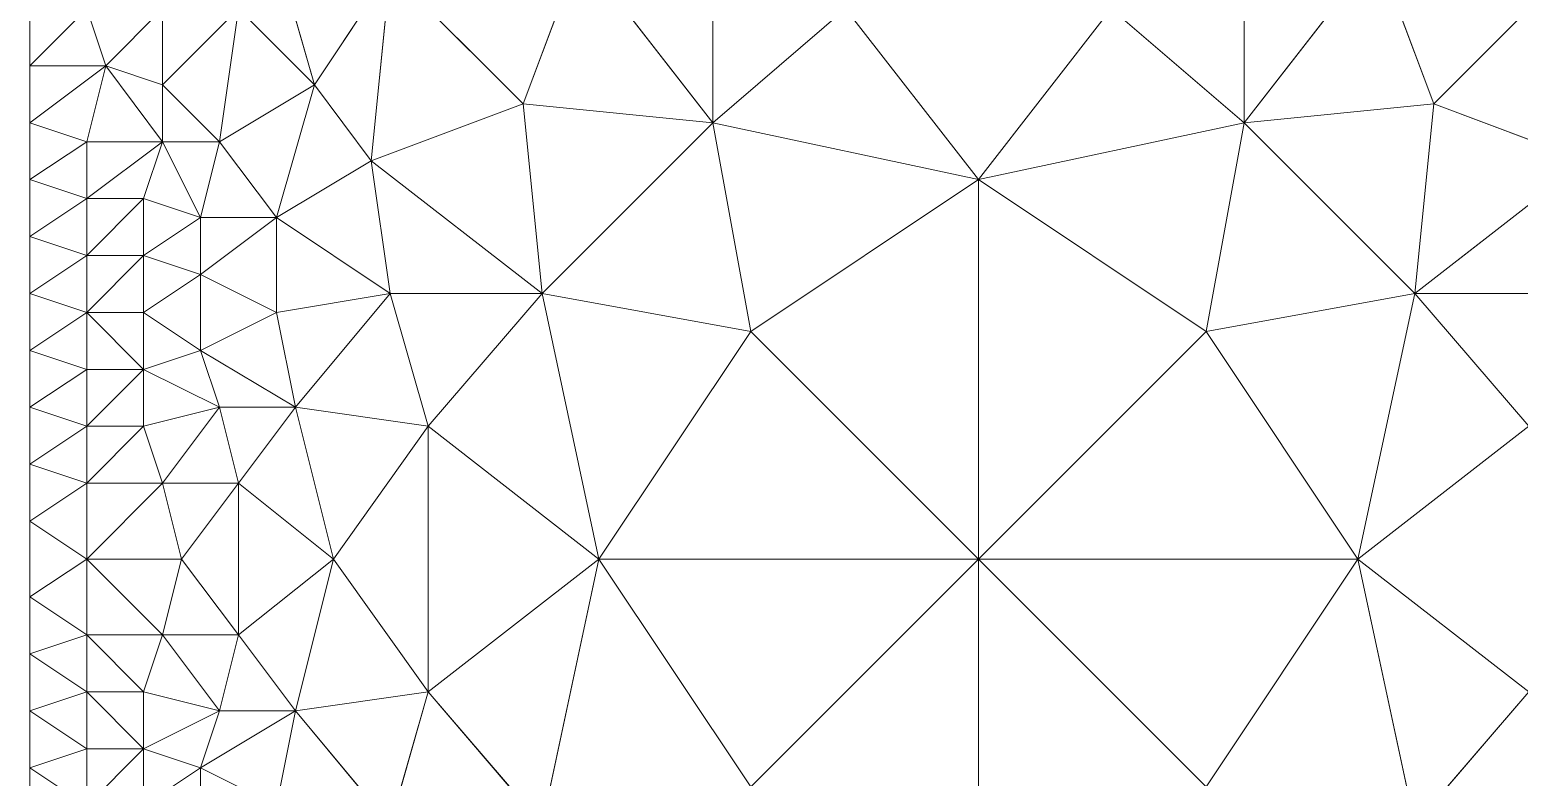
# Model space of a CAD drawing. Header units: metres. Extents: x 0 to 8, y 0 to 4.
# Drawn here: x 0 to 0.785, y 1.385 to 1.779 of the extents above; entities that cross this region are included whole.
import ezdxf

# ---------------------------------------------------------------- set-up
doc = ezdxf.new("R2010")
doc.units = ezdxf.units.M
doc.header["$MEASUREMENT"] = 0
for name, color, linetype, lineweight in [('DL_FE_MESH', 134, 'Continuous', 0), ('DL_FE_MESH_CELLS_3', 132, 'Continuous', 0), ('DL_TOPOLOGY', 7, 'Continuous', 0)]:
    doc.layers.add(name, color=color, linetype=linetype, lineweight=lineweight)

msp = doc.modelspace()

# ---------------------------------------------------------------- linework, layer by layer
at = {"layer": 'DL_FE_MESH'}
for p, q in [((0.13, 1.82), (0.15, 1.75)), ((0.26, 1.74), (0.29, 1.82)), ((0.36, 1.73), (0.29, 1.82)), ((0.71, 1.82), (0.64, 1.73)), ((0.74, 1.74), (0.71, 1.82)), ((0.15, 1.75), (0.19, 1.81)), ((0.19, 1.81), (0.18, 1.71)), ((0.26, 1.74), (0.19, 1.81)), ((0.36, 1.73), (0.36, 1.81)), ((0.64, 1.73), (0.64, 1.81)), ((0.74, 1.74), (0.81, 1.81)), ((0.03, 1.79), (0, 1.76)), ((0.04, 1.76), (0.03, 1.79)), ((0.07, 1.79), (0.04, 1.76)), ((0.07, 1.75), (0.07, 1.79)), ((0.07, 1.75), (0.11, 1.79)), ((0.11, 1.79), (0.1, 1.72)), ((0.15, 1.75), (0.11, 1.79)), ((0.36, 1.73), (0.43, 1.79)), ((0.5, 1.7), (0.43, 1.79)), ((0.5, 1.7), (0.57, 1.79)), ((0.64, 1.73), (0.57, 1.79)), ((0, 1.76), (0.04, 1.76)), ((0.04, 1.76), (0, 1.73)), ((0.03, 1.72), (0.04, 1.76)), ((0.04, 1.76), (0.07, 1.75)), ((0.07, 1.72), (0.04, 1.76)), ((0.07, 1.72), (0.07, 1.75)), ((0.1, 1.72), (0.07, 1.75)), ((0.1, 1.72), (0.15, 1.75)), ((0.15, 1.75), (0.13, 1.68)), ((0.18, 1.71), (0.15, 1.75)), ((0.18, 1.71), (0.26, 1.74)), ((0.26, 1.74), (0.27, 1.64)), ((0.36, 1.73), (0.26, 1.74)), ((0.74, 1.74), (0.64, 1.73)), ((0.73, 1.64), (0.74, 1.74)), ((0.82, 1.71), (0.74, 1.74)), ((0, 1.73), (0.03, 1.72)), ((0.36, 1.73), (0.27, 1.64)), ((0.38, 1.62), (0.36, 1.73)), ((0.5, 1.7), (0.36, 1.73)), ((0.64, 1.73), (0.5, 1.7)), ((0.64, 1.73), (0.62, 1.62)), ((0.73, 1.64), (0.64, 1.73)), ((0.03, 1.72), (0, 1.7)), ((0.03, 1.69), (0.03, 1.72)), ((0.03, 1.72), (0.07, 1.72)), ((0.07, 1.72), (0.03, 1.69)), ((0.06, 1.69), (0.07, 1.72)), ((0.07, 1.72), (0.1, 1.72)), ((0.09, 1.68), (0.07, 1.72)), ((0.09, 1.68), (0.1, 1.72)), ((0.13, 1.68), (0.1, 1.72)), ((0.18, 1.71), (0.13, 1.68)), ((0.19, 1.64), (0.18, 1.71)), ((0.27, 1.64), (0.18, 1.71)), ((0.73, 1.64), (0.82, 1.71)), ((0, 1.7), (0.03, 1.69)), ((0.38, 1.62), (0.5, 1.7)), ((0.5, 1.7), (0.5, 1.5)), ((0.62, 1.62), (0.5, 1.7)), ((0.03, 1.69), (0, 1.67)), ((0.03, 1.66), (0.03, 1.69)), ((0.03, 1.69), (0.06, 1.69)), ((0.06, 1.69), (0.03, 1.66)), ((0.06, 1.66), (0.06, 1.69)), ((0.06, 1.69), (0.09, 1.68)), ((0.09, 1.68), (0.06, 1.66)), ((0.09, 1.65), (0.09, 1.68)), ((0.09, 1.68), (0.13, 1.68)), ((0.09, 1.65), (0.13, 1.68)), ((0.13, 1.68), (0.13, 1.63)), ((0.19, 1.64), (0.13, 1.68)), ((0, 1.67), (0.03, 1.66)), ((0.03, 1.66), (0, 1.64)), ((0.03, 1.63), (0.03, 1.66)), ((0.03, 1.66), (0.06, 1.66)), ((0.06, 1.66), (0.03, 1.63)), ((0.06, 1.63), (0.06, 1.66)), ((0.06, 1.66), (0.09, 1.65)), ((0.06, 1.63), (0.09, 1.65)), ((0.09, 1.65), (0.09, 1.61)), ((0.13, 1.63), (0.09, 1.65)), ((0, 1.64), (0.03, 1.63)), ((0.13, 1.63), (0.19, 1.64)), ((0.19, 1.64), (0.14, 1.58)), ((0.21, 1.57), (0.19, 1.64)), ((0.19, 1.64), (0.27, 1.64)), ((0.21, 1.57), (0.27, 1.64)), ((0.27, 1.64), (0.38, 1.62)), ((0.27, 1.64), (0.3, 1.5)), ((0.62, 1.62), (0.73, 1.64)), ((0.7, 1.5), (0.73, 1.64)), ((0.79, 1.57), (0.73, 1.64)), ((0.73, 1.64), (0.81, 1.64)), ((0.03, 1.63), (0, 1.61)), ((0.03, 1.6), (0.03, 1.63)), ((0.03, 1.63), (0.06, 1.63)), ((0.06, 1.6), (0.03, 1.63)), ((0.06, 1.6), (0.06, 1.63)), ((0.09, 1.61), (0.06, 1.63)), ((0.09, 1.61), (0.13, 1.63)), ((0.14, 1.58), (0.13, 1.63)), ((0.3, 1.5), (0.38, 1.62)), ((0.5, 1.5), (0.38, 1.62)), ((0.5, 1.5), (0.62, 1.62)), ((0.7, 1.5), (0.62, 1.62)), ((0, 1.61), (0.03, 1.6)), ((0.06, 1.6), (0.09, 1.61)), ((0.1, 1.58), (0.09, 1.61)), ((0.14, 1.58), (0.09, 1.61)), ((0.03, 1.6), (0, 1.58)), ((0.03, 1.57), (0.03, 1.6)), ((0.03, 1.6), (0.06, 1.6)), ((0.06, 1.6), (0.03, 1.57)), ((0.06, 1.57), (0.06, 1.6)), ((0.1, 1.58), (0.06, 1.6)), ((0, 1.58), (0.03, 1.57)), ((0.06, 1.57), (0.1, 1.58)), ((0.1, 1.58), (0.07, 1.54)), ((0.11, 1.54), (0.1, 1.58)), ((0.1, 1.58), (0.14, 1.58)), ((0.11, 1.54), (0.14, 1.58)), ((0.16, 1.5), (0.14, 1.58)), ((0.21, 1.57), (0.14, 1.58)), ((0.03, 1.57), (0, 1.55)), ((0.03, 1.54), (0.03, 1.57)), ((0.03, 1.57), (0.06, 1.57)), ((0.06, 1.57), (0.03, 1.54)), ((0.07, 1.54), (0.06, 1.57)), ((0.16, 1.5), (0.21, 1.57)), ((0.21, 1.57), (0.21, 1.43)), ((0.3, 1.5), (0.21, 1.57)), ((0.7, 1.5), (0.79, 1.57)), ((0, 1.55), (0.03, 1.54)), ((0, 1.52), (0.03, 1.54)), ((0.03, 1.5), (0.03, 1.54)), ((0.03, 1.54), (0.07, 1.54)), ((0.07, 1.54), (0.03, 1.5)), ((0.08, 1.5), (0.07, 1.54)), ((0.07, 1.54), (0.11, 1.54)), ((0.08, 1.5), (0.11, 1.54)), ((0.11, 1.54), (0.11, 1.46)), ((0.16, 1.5), (0.11, 1.54)), ((0, 1.52), (0.03, 1.5)), ((0, 1.48), (0.03, 1.5)), ((0.03, 1.46), (0.03, 1.5)), ((0.03, 1.5), (0.08, 1.5)), ((0.07, 1.46), (0.03, 1.5)), ((0.07, 1.46), (0.08, 1.5)), ((0.11, 1.46), (0.08, 1.5)), ((0.11, 1.46), (0.16, 1.5)), ((0.16, 1.5), (0.14, 1.42)), ((0.21, 1.43), (0.16, 1.5)), ((0.21, 1.43), (0.3, 1.5)), ((0.27, 1.36), (0.3, 1.5)), ((0.38, 1.38), (0.3, 1.5)), ((0.5, 1.5), (0.3, 1.5)), ((0.38, 1.38), (0.5, 1.5)), ((0.5, 1.5), (0.5, 1.3)), ((0.62, 1.38), (0.5, 1.5)), ((0.7, 1.5), (0.5, 1.5)), ((0.62, 1.38), (0.7, 1.5)), ((0.73, 1.36), (0.7, 1.5)), ((0.79, 1.43), (0.7, 1.5)), ((0.03, 1.46), (0, 1.48)), ((0, 1.45), (0.03, 1.46)), ((0.03, 1.43), (0.03, 1.46)), ((0.03, 1.46), (0.07, 1.46)), ((0.06, 1.43), (0.03, 1.46)), ((0.06, 1.43), (0.07, 1.46)), ((0.07, 1.46), (0.11, 1.46)), ((0.1, 1.42), (0.07, 1.46)), ((0.1, 1.42), (0.11, 1.46)), ((0.14, 1.42), (0.11, 1.46)), ((0.03, 1.43), (0, 1.45)), ((0, 1.42), (0.03, 1.43)), ((0.03, 1.4), (0.03, 1.43)), ((0.03, 1.43), (0.06, 1.43)), ((0.06, 1.4), (0.03, 1.43)), ((0.06, 1.4), (0.06, 1.43)), ((0.06, 1.43), (0.1, 1.42)), ((0.14, 1.42), (0.21, 1.43)), ((0.19, 1.36), (0.21, 1.43)), ((0.27, 1.36), (0.21, 1.43)), ((0.73, 1.36), (0.79, 1.43)), ((0.03, 1.4), (0, 1.42)), ((0.1, 1.42), (0.06, 1.4)), ((0.09, 1.39), (0.1, 1.42)), ((0.14, 1.42), (0.09, 1.39)), ((0.1, 1.42), (0.14, 1.42)), ((0.13, 1.37), (0.14, 1.42)), ((0.19, 1.36), (0.14, 1.42)), ((0, 1.39), (0.03, 1.4)), ((0.03, 1.37), (0.03, 1.4)), ((0.03, 1.4), (0.06, 1.4)), ((0.06, 1.4), (0.03, 1.37)), ((0.06, 1.37), (0.06, 1.4)), ((0.06, 1.4), (0.09, 1.39)), ((0.03, 1.37), (0, 1.39)), ((0.06, 1.37), (0.09, 1.39)), ((0.09, 1.39), (0.09, 1.35)), ((0.13, 1.37), (0.09, 1.39))]:
    msp.add_line(p, q, dxfattribs=at)
at = {"layer": 'DL_FE_MESH_CELLS_3'}
for points in [[(0.11, 1.79), (0.15, 1.75), (0.13, 1.82)], [(0.13, 1.82), (0.15, 1.75), (0.19, 1.81)], [(0.19, 1.81), (0.26, 1.74), (0.29, 1.82)], [(0.29, 1.82), (0.26, 1.74), (0.36, 1.73)], [(0.29, 1.82), (0.36, 1.73), (0.36, 1.81)], [(0.71, 1.82), (0.64, 1.73), (0.74, 1.74)], [(0.64, 1.81), (0.64, 1.73), (0.71, 1.82)], [(0.71, 1.82), (0.74, 1.74), (0.81, 1.81)], [(0.15, 1.75), (0.18, 1.71), (0.19, 1.81)], [(0.19, 1.81), (0.18, 1.71), (0.26, 1.74)], [(0.36, 1.81), (0.36, 1.73), (0.43, 1.79)], [(0.57, 1.79), (0.64, 1.73), (0.64, 1.81)], [(0.74, 1.74), (0.82, 1.71), (0.81, 1.81)], [(0.03, 1.79), (0, 1.76), (0.04, 1.76)], [(0.03, 1.79), (0.04, 1.76), (0.07, 1.79)], [(0.07, 1.79), (0.04, 1.76), (0.07, 1.75)], [(0.07, 1.79), (0.07, 1.75), (0.11, 1.79)], [(0.07, 1.75), (0.1, 1.72), (0.11, 1.79)], [(0.11, 1.79), (0.1, 1.72), (0.15, 1.75)], [(0.43, 1.79), (0.36, 1.73), (0.5, 1.7)], [(0.43, 1.79), (0.5, 1.7), (0.57, 1.79)], [(0.5, 1.7), (0.64, 1.73), (0.57, 1.79)], [(0.04, 1.76), (0, 1.73), (0.03, 1.72)], [(0.04, 1.76), (0.03, 1.72), (0.07, 1.72)], [(0.04, 1.76), (0.07, 1.72), (0.07, 1.75)], [(0.07, 1.75), (0.07, 1.72), (0.1, 1.72)], [(0.1, 1.72), (0.13, 1.68), (0.15, 1.75)], [(0.15, 1.75), (0.13, 1.68), (0.18, 1.71)], [(0.26, 1.74), (0.18, 1.71), (0.27, 1.64)], [(0.26, 1.74), (0.27, 1.64), (0.36, 1.73)], [(0.64, 1.73), (0.73, 1.64), (0.74, 1.74)], [(0.82, 1.71), (0.74, 1.74), (0.73, 1.64)], [(0.36, 1.73), (0.27, 1.64), (0.38, 1.62)], [(0.5, 1.7), (0.36, 1.73), (0.38, 1.62)], [(0.5, 1.7), (0.62, 1.62), (0.64, 1.73)], [(0.64, 1.73), (0.62, 1.62), (0.73, 1.64)], [(0.03, 1.72), (0, 1.7), (0.03, 1.69)], [(0.07, 1.72), (0.03, 1.69), (0.06, 1.69)], [(0.03, 1.72), (0.03, 1.69), (0.07, 1.72)], [(0.07, 1.72), (0.06, 1.69), (0.09, 1.68)], [(0.07, 1.72), (0.09, 1.68), (0.1, 1.72)], [(0.1, 1.72), (0.09, 1.68), (0.13, 1.68)], [(0.13, 1.68), (0.19, 1.64), (0.18, 1.71)], [(0.27, 1.64), (0.18, 1.71), (0.19, 1.64)], [(0.82, 1.71), (0.73, 1.64), (0.81, 1.64)], [(0.38, 1.62), (0.5, 1.5), (0.5, 1.7)], [(0.5, 1.7), (0.5, 1.5), (0.62, 1.62)], [(0.03, 1.69), (0, 1.67), (0.03, 1.66)], [(0.06, 1.69), (0.03, 1.66), (0.06, 1.66)], [(0.03, 1.69), (0.03, 1.66), (0.06, 1.69)], [(0.06, 1.69), (0.06, 1.66), (0.09, 1.68)], [(0.09, 1.68), (0.06, 1.66), (0.09, 1.65)], [(0.13, 1.68), (0.09, 1.68), (0.09, 1.65)], [(0.13, 1.68), (0.09, 1.65), (0.13, 1.63)], [(0.13, 1.68), (0.13, 1.63), (0.19, 1.64)], [(0.03, 1.66), (0, 1.64), (0.03, 1.63)], [(0.06, 1.66), (0.03, 1.63), (0.06, 1.63)], [(0.03, 1.66), (0.03, 1.63), (0.06, 1.66)], [(0.06, 1.66), (0.06, 1.63), (0.09, 1.65)], [(0.06, 1.63), (0.09, 1.61), (0.09, 1.65)], [(0.09, 1.65), (0.09, 1.61), (0.13, 1.63)], [(0.13, 1.63), (0.14, 1.58), (0.19, 1.64)], [(0.19, 1.64), (0.14, 1.58), (0.21, 1.57)], [(0.19, 1.64), (0.21, 1.57), (0.27, 1.64)], [(0.21, 1.57), (0.3, 1.5), (0.27, 1.64)], [(0.27, 1.64), (0.3, 1.5), (0.38, 1.62)], [(0.73, 1.64), (0.62, 1.62), (0.7, 1.5)], [(0.73, 1.64), (0.7, 1.5), (0.79, 1.57)], [(0.73, 1.64), (0.79, 1.57), (0.81, 1.64)], [(0.03, 1.63), (0, 1.61), (0.03, 1.6)], [(0.03, 1.63), (0.03, 1.6), (0.06, 1.6)], [(0.03, 1.63), (0.06, 1.6), (0.06, 1.63)], [(0.06, 1.63), (0.06, 1.6), (0.09, 1.61)], [(0.13, 1.63), (0.09, 1.61), (0.14, 1.58)], [(0.3, 1.5), (0.5, 1.5), (0.38, 1.62)], [(0.5, 1.5), (0.7, 1.5), (0.62, 1.62)], [(0.06, 1.6), (0.1, 1.58), (0.09, 1.61)], [(0.14, 1.58), (0.09, 1.61), (0.1, 1.58)], [(0.03, 1.6), (0, 1.58), (0.03, 1.57)], [(0.06, 1.6), (0.03, 1.57), (0.06, 1.57)], [(0.03, 1.6), (0.03, 1.57), (0.06, 1.6)], [(0.06, 1.6), (0.06, 1.57), (0.1, 1.58)], [(0.06, 1.57), (0.07, 1.54), (0.1, 1.58)], [(0.1, 1.58), (0.07, 1.54), (0.11, 1.54)], [(0.1, 1.58), (0.11, 1.54), (0.14, 1.58)], [(0.14, 1.58), (0.11, 1.54), (0.16, 1.5)], [(0.14, 1.58), (0.16, 1.5), (0.21, 1.57)], [(0.03, 1.57), (0, 1.55), (0.03, 1.54)], [(0.06, 1.57), (0.03, 1.54), (0.07, 1.54)], [(0.03, 1.57), (0.03, 1.54), (0.06, 1.57)], [(0.16, 1.5), (0.21, 1.43), (0.21, 1.57)], [(0.21, 1.57), (0.21, 1.43), (0.3, 1.5)], [(0.7, 1.5), (0.79, 1.43), (0.79, 1.57)], [(0.03, 1.54), (0, 1.52), (0.03, 1.5)], [(0.07, 1.54), (0.03, 1.5), (0.08, 1.5)], [(0.03, 1.54), (0.03, 1.5), (0.07, 1.54)], [(0.07, 1.54), (0.08, 1.5), (0.11, 1.54)], [(0.08, 1.5), (0.11, 1.46), (0.11, 1.54)], [(0.11, 1.54), (0.11, 1.46), (0.16, 1.5)], [(0.03, 1.5), (0, 1.48), (0.03, 1.46)], [(0.03, 1.5), (0.03, 1.46), (0.07, 1.46)], [(0.03, 1.5), (0.07, 1.46), (0.08, 1.5)], [(0.08, 1.5), (0.07, 1.46), (0.11, 1.46)], [(0.11, 1.46), (0.14, 1.42), (0.16, 1.5)], [(0.16, 1.5), (0.14, 1.42), (0.21, 1.43)], [(0.3, 1.5), (0.21, 1.43), (0.27, 1.36)], [(0.3, 1.5), (0.27, 1.36), (0.38, 1.38)], [(0.3, 1.5), (0.38, 1.38), (0.5, 1.5)], [(0.38, 1.38), (0.5, 1.3), (0.5, 1.5)], [(0.5, 1.5), (0.5, 1.3), (0.62, 1.38)], [(0.5, 1.5), (0.62, 1.38), (0.7, 1.5)], [(0.7, 1.5), (0.62, 1.38), (0.73, 1.36)], [(0.7, 1.5), (0.73, 1.36), (0.79, 1.43)], [(0, 1.45), (0.03, 1.43), (0.03, 1.46)], [(0.03, 1.46), (0.03, 1.43), (0.06, 1.43)], [(0.03, 1.46), (0.06, 1.43), (0.07, 1.46)], [(0.07, 1.46), (0.06, 1.43), (0.1, 1.42)], [(0.07, 1.46), (0.1, 1.42), (0.11, 1.46)], [(0.11, 1.46), (0.1, 1.42), (0.14, 1.42)], [(0, 1.42), (0.03, 1.4), (0.03, 1.43)], [(0.03, 1.43), (0.03, 1.4), (0.06, 1.4)], [(0.03, 1.43), (0.06, 1.4), (0.06, 1.43)], [(0.06, 1.43), (0.06, 1.4), (0.1, 1.42)], [(0.14, 1.42), (0.19, 1.36), (0.21, 1.43)], [(0.21, 1.43), (0.19, 1.36), (0.27, 1.36)], [(0.73, 1.36), (0.81, 1.36), (0.79, 1.43)], [(0.1, 1.42), (0.06, 1.4), (0.09, 1.39)], [(0.14, 1.42), (0.09, 1.39), (0.13, 1.37)], [(0.1, 1.42), (0.09, 1.39), (0.14, 1.42)], [(0.14, 1.42), (0.13, 1.37), (0.19, 1.36)], [(0, 1.39), (0.03, 1.37), (0.03, 1.4)], [(0.06, 1.4), (0.03, 1.37), (0.06, 1.37)], [(0.03, 1.4), (0.03, 1.37), (0.06, 1.4)], [(0.06, 1.4), (0.06, 1.37), (0.09, 1.39)], [(0.06, 1.37), (0.09, 1.35), (0.09, 1.39)], [(0.09, 1.39), (0.09, 1.35), (0.13, 1.37)]]:
    msp.add_3dface(points, dxfattribs=at)
for points, invisible_edges in [([(0, 1.79), (0, 1.76), (0.03, 1.79)], 1), ([(0, 1.76), (0, 1.73), (0.04, 1.76)], 1), ([(0, 1.73), (0, 1.7), (0.03, 1.72)], 1), ([(0, 1.7), (0, 1.67), (0.03, 1.69)], 1), ([(0, 1.67), (0, 1.64), (0.03, 1.66)], 1), ([(0, 1.64), (0, 1.61), (0.03, 1.63)], 1), ([(0, 1.61), (0, 1.58), (0.03, 1.6)], 1), ([(0, 1.58), (0, 1.55), (0.03, 1.57)], 1), ([(0.03, 1.54), (0, 1.55), (0, 1.52)], 2), ([(0, 1.52), (0, 1.48), (0.03, 1.5)], 1), ([(0.03, 1.46), (0, 1.48), (0, 1.45)], 2), ([(0, 1.45), (0, 1.42), (0.03, 1.43)], 1), ([(0, 1.42), (0, 1.39), (0.03, 1.4)], 1), ([(0, 1.39), (0, 1.36), (0.03, 1.37)], 1)]:
    msp.add_3dface(points, dxfattribs=dict(at, invisible_edges=invisible_edges))
at = {"layer": 'DL_TOPOLOGY'}
msp.add_line((0, 2), (0, 1), dxfattribs=at)

doc.saveas('drawing.dxf')
